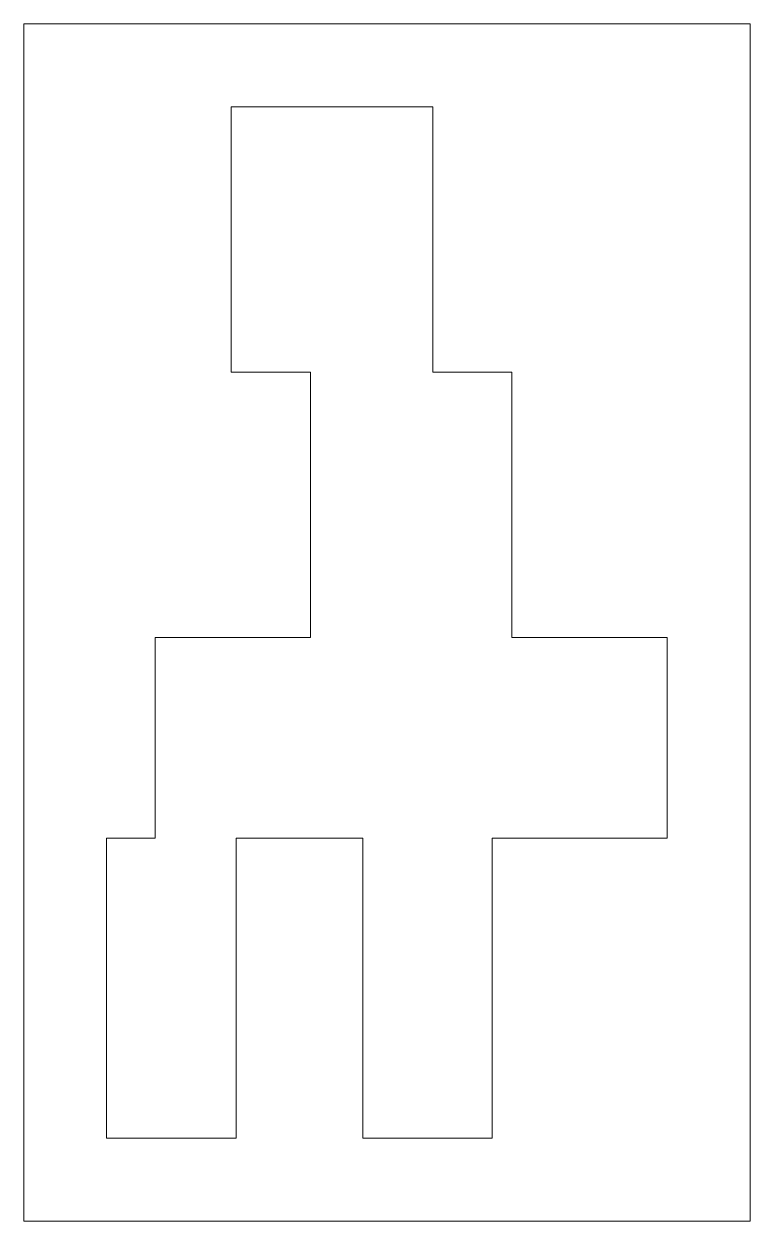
# Model space of a CAD drawing. Header units: millimetres. Extents: x 17 to 240, y 11 to 378.
import ezdxf

# ---------------------------------------------------------------- set-up
doc = ezdxf.new("R2010")
doc.units = ezdxf.units.MM
doc.header["$MEASUREMENT"] = 0

msp = doc.modelspace()

# ---------------------------------------------------------------- linework, layer by layer
at = {"color": 7, "linetype": 'Continuous', "lineweight": 0}
for p, q in [((142.86, 352.62), (81.01, 352.62)), ((81.01, 352.62), (81.01, 271.22)), ((142.86, 352.62), (142.86, 271.22)), ((81.01, 271.22), (105.31, 271.22)), ((105.31, 271.22), (105.31, 189.82)), ((167.16, 271.22), (142.86, 271.22)), ((167.16, 271.22), (167.16, 189.82)), ((57.64, 189.82), (57.64, 128.23)), ((105.31, 189.82), (57.64, 189.82)), ((214.84, 189.82), (167.16, 189.82)), ((214.84, 189.82), (214.84, 128.23)), ((42.74, 128.23), (57.64, 128.23)), ((42.74, 128.23), (42.74, 36.23)), ((82.53, 128.23), (82.53, 36.23)), ((82.53, 128.23), (121.34, 128.23)), ((121.34, 128.23), (121.34, 36.23)), ((161.13, 128.23), (161.13, 36.23)), ((161.13, 128.23), (214.84, 128.23)), ((42.74, 36.23), (82.53, 36.23)), ((121.34, 36.23), (161.13, 36.23))]:
    msp.add_line(p, q, dxfattribs=at)
at = {"lineweight": 0}
msp.add_lwpolyline([(240.25, 10.81), (17.34, 10.81), (17.34, 378.03), (240.25, 378.03)], close=True, dxfattribs=at)

doc.saveas('drawing.dxf')
